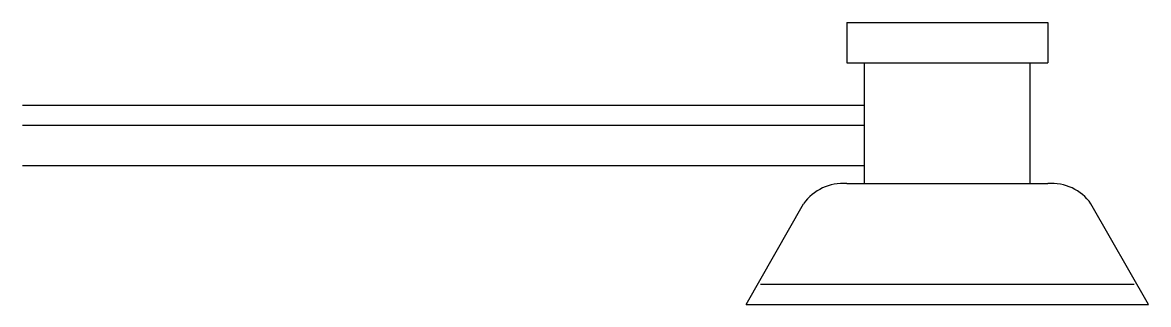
# Model space of a CAD drawing. Extents: x 0.899 to 1.458, y 1.09 to 1.23.
import ezdxf

# ---------------------------------------------------------------- set-up
doc = ezdxf.new("R2010")
doc.units = 0
doc.header["$MEASUREMENT"] = 0
doc.layers.add('JANELAS', color=1, linetype='CONTINUOUS')

msp = doc.modelspace()

# ---------------------------------------------------------------- linework, layer by layer
at = {"layer": 'JANELAS'}
for p, q in [((1.308426884868112, 1.230182410756598), (1.408426884868106, 1.230182410756598)), ((1.308426884868112, 1.230182410756598), (1.308426884868112, 1.210182410756602)), ((1.408426884868106, 1.230182410756598), (1.408426884868106, 1.210182410756598)), ((1.308426884868112, 1.210182410756602), (1.408426884868106, 1.210182410756598)), ((1.317235830973573, 1.150182410756599), (1.317235830973573, 1.210182410756598)), ((1.399617938762617, 1.150182410756599), (1.399617938762617, 1.210182410756595)), ((1.317235830973573, 1.189046498841915), (0.8987940082697463, 1.189046498841915)), ((1.317235830973573, 1.179046498841913), (0.8987940082697463, 1.179046498841913)), ((1.317235830973573, 1.159046498841917), (0.8987940082697463, 1.159046498841917)), ((1.308426884868112, 1.150182410756599), (1.408426884868106, 1.150182410756596)), ((1.258426884868101, 1.090182410756597), (1.287035556749942, 1.140179683688515)), ((1.458426884868089, 1.090182410756597), (1.429818212986248, 1.140179683688515)), ((1.265579540483046, 1.100182410756595), (1.451274229253158, 1.100182410756599)), ((1.258426884868101, 1.090182410756597), (1.458426884868118, 1.090182410756597))]:
    msp.add_line(p, q, dxfattribs=at)
for centre, start, end in [((1.306479441394856, 1.126472543458775), 85.30447050240707, 144.8177350579597), ((1.410374328341334, 1.126472543458775), 35.18226494204035, 94.69552949759294)]:
    msp.add_arc(centre, 0.02378971087177131, start, end, dxfattribs=at)

doc.saveas('drawing.dxf')
